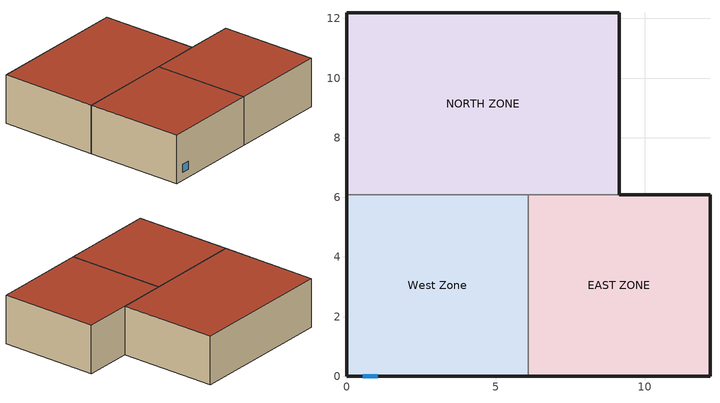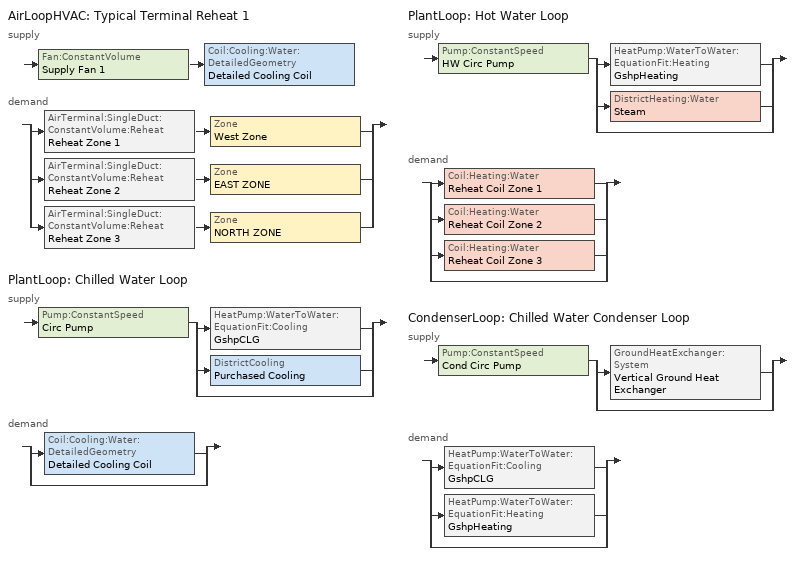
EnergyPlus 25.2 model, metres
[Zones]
West Zone
 floor adiabatic (FLOOR SLAB 8 IN): 0,0 0,6.1 6.1,6.1 6.1,0 z0
 wall outside (EXTWALL80): 0,6.1 0,0 6.1,0 z0:3.05
 wall to NORTH ZONE (PARTITION06): 6.1,6.1 0,6.1 z0:3.05
 wall to EAST ZONE (PARTITION06): 6.1,0 6.1,6.1 z0:3.05
 window (WIN-CON-LIGHT): 0.55,0 1.05,0 z0.5:1
 roof outside (ROOF34): 0,6.1 0,0 6.1,0 6.1,6.1 z3.05
EAST ZONE
 floor adiabatic (FLOOR SLAB 8 IN): 6.1,0 6.1,6.1 12.19,6.1 12.19,0 z0
 wall outside (EXTWALL80): 6.1,0 12.19,0 12.19,6.1 9.14,6.1 z0:3.05
 wall to NORTH ZONE (PARTITION06): 9.14,6.1 6.1,6.1 z0:3.05
 roof outside (ROOF34): 6.1,6.1 6.1,0 12.19,0 12.19,6.1 z3.05
NORTH ZONE
 floor adiabatic (FLOOR SLAB 8 IN): 0,6.1 0,12.19 9.14,12.19 9.14,6.1 z0
 wall outside (EXTWALL80): 9.14,6.1 9.14,12.19 0,12.19 0,6.1 z0:3.05
 roof outside (ROOF34): 0,12.19 0,6.1 9.14,6.1 9.14,12.19 z3.05
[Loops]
AirLoopHVAC 'Typical Terminal Reheat 1'
 supply: Fan:ConstantVolume 'Supply Fan 1' > Coil:Cooling:Water:DetailedGeometry 'Detailed Cooling Coil'
 demand: split
  | AirTerminal:SingleDuct:ConstantVolume:Reheat 'Reheat Zone 1' > Zone 'West Zone'
  | AirTerminal:SingleDuct:ConstantVolume:Reheat 'Reheat Zone 2' > Zone 'EAST ZONE'
  | AirTerminal:SingleDuct:ConstantVolume:Reheat 'Reheat Zone 3' > Zone 'NORTH ZONE'
PlantLoop 'Chilled Water Loop'
 supply: Pump:ConstantSpeed 'Circ Pump' > split
  | HeatPump:WaterToWater:EquationFit:Cooling 'GshpCLG'
  | DistrictCooling 'Purchased Cooling'
  | bypass
 demand: split
  | Coil:Cooling:Water:DetailedGeometry 'Detailed Cooling Coil'
  | bypass
PlantLoop 'Hot Water Loop'
 supply: Pump:ConstantSpeed 'HW Circ Pump' > split
  | HeatPump:WaterToWater:EquationFit:Heating 'GshpHeating'
  | DistrictHeating:Water 'Steam'
  | bypass
 demand: split
  | Coil:Heating:Water 'Reheat Coil Zone 1'
  | Coil:Heating:Water 'Reheat Coil Zone 2'
  | Coil:Heating:Water 'Reheat Coil Zone 3'
  | bypass
CondenserLoop 'Chilled Water Condenser Loop'
 supply: Pump:ConstantSpeed 'Cond Circ Pump' > split
  | GroundHeatExchanger:System 'Vertical Ground Heat Exchanger'
  | bypass
 demand: split
  | HeatPump:WaterToWater:EquationFit:Cooling 'GshpCLG'
  | HeatPump:WaterToWater:EquationFit:Heating 'GshpHeating'
  | bypass
[Building]
NONE: Loads convergence tolerance value=0.04; Maximum number of warmup days=25; Minimum number of warmup days=6; North axis=0; Solar distribution=FullInteriorAndExterior; Temperature convergence tolerance value=0.4; Terrain=Suburbs
[Site:GroundTemperature:Deep]
13.03, 13.03, 13.13, 13.3, 13.43, 13.52, 13.62, 13.77, 13.78, 13.55, 13.44, 13.2
[Site:GroundTemperature:Undisturbed:KusudaAchenbach]
Vertical Ground Heat Exchanger Ground Temps: 3.2, 13.375, 8, 920, 2551.09, 0.692626
[Site:Location]
CHICAGO_IL_USA TMY2-94846: Elevation=190; Latitude=41.78; Longitude=-87.75; Time zone=-6
[SizingPeriod:DesignDay] Barometric pressure=99063; Day of month=21; Daylight saving time indicator=No; Humidity condition type=WetBulb; Rain indicator=No; Snow indicator=No; Solar model indicator=ASHRAEClearSky
Name | Daily dry bulb temperature range | Day type | Maximum dry bulb temperature | Month | Sky clearness | Wetbulb or dewpoint at maximum dry bulb | Wind direction | Wind speed
CHICAGO_IL_USA Annual Cooling 1% Design Conditions DB/MCWB | 10.7 | SummerDesignDay | 31.5 | 7 | 1 | 23 | 230 | 5.3
CHICAGO_IL_USA Annual Heating 99% Design Conditions DB | 0 | WinterDesignDay | -17.3 | 1 | 0 | -17.3 | 270 | 4.9
[Construction]
EXTWALL80: A1 - 1 IN STUCCO, C4 - 4 IN COMMON BRICK, E1 - 3 / 4 IN PLASTER OR GYP BOARD
FLOOR SLAB 8 IN: C10 - 8 IN HW CONCRETE
PARTITION06: E1 - 3 / 4 IN PLASTER OR GYP BOARD, C6 - 8 IN CLAY TILE, E1 - 3 / 4 IN PLASTER OR GYP BOARD
ROOF34: E2 - 1 / 2 IN SLAG OR STONE, E3 - 3 / 8 IN FELT AND MEMBRANE, B5 - 1 IN DENSE INSULATION, C12 - 2 IN HW CONCRETE
WIN-CON-LIGHT: WIN-LAY-GLASS-LIGHT
[Material] Thermal absorptance=0.9
Name | Conductivity | Density | Roughness | Solar absorptance | Specific heat | Thickness | Visible absorptance
A1 - 1 IN STUCCO | 0.691831 | 1858.142 | Smooth | 0.92 | 836.8 | 0.0253898 | 0.92
B5 - 1 IN DENSE INSULATION | 0.0432394 | 91.30524 | VeryRough | 0.5 | 836.8 | 0.0253898 | 0.5
C4 - 4 IN COMMON BRICK | 0.726422 | 1922.216 | Rough | 0.76 | 836.8 | 0.101498 | 0.76
C6 - 8 IN CLAY TILE | 0.570761 | 1121.292 | Smooth | 0.82 | 836.8 | 0.203302 | 0.82
C10 - 8 IN HW CONCRETE | 1.729577 | 2242.585 | MediumRough | 0.65 | 836.8 | 0.203302 | 0.65
C12 - 2 IN HW CONCRETE | 1.729577 | 2242.585 | MediumRough | 0.65 | 836.8 | 0.0509016 | 0.65
E1 - 3 / 4 IN PLASTER OR GYP BOARD | 0.726422 | 1601.846 | Smooth | 0.92 | 836.8 | 0.01905 | 0.92
E2 - 1 / 2 IN SLAG OR STONE | 1.435549 | 881.0155 | Rough | 0.55 | 1673.6 | 0.0127102 | 0.55
E3 - 3 / 8 IN FELT AND MEMBRANE | 0.190253 | 1121.292 | Rough | 0.75 | 1673.6 | 0.00954024 | 0.75
[WindowMaterial:Glazing]
WIN-LAY-GLASS-LIGHT: Back side infrared hemispherical emissivity=0.84; Back side solar reflectance at normal incidence=0.031; Back side visible reflectance at normal incidence=0.05; Conductivity=0.9; Front side infrared hemispherical emissivity=0.84; Front side solar reflectance at normal incidence=0.031; Front side visible reflectance at normal incidence=0.05; Infrared transmittance at normal incidence=0; Optical data type=SpectralAverage; Solar transmittance at normal incidence=0.9; Thickness=0.003; Visible transmittance at normal incidence=0.9
[AirLoopHVAC]
Typical Terminal Reheat 1: Design supply air flow rate=Autosize
[AirTerminal:SingleDuct:ConstantVolume:Reheat] Availability schedule=on; Convergence tolerance=0.001; Maximum air flow rate=Autosize; Maximum hot water or steam flow rate=Autosize; Minimum hot water or steam flow rate=0
Name | Reheat coil
Reheat Zone 1 | Reheat Coil Zone 1
Reheat Zone 2 | Reheat Coil Zone 2
Reheat Zone 3 | Reheat Coil Zone 3
[AvailabilityManager:Scheduled]
Reheat System 1 Avail: Schedule=FanAndCoilAvailSched
[Coil:Cooling:Water:DetailedGeometry]
Detailed Cooling Coil: Availability schedule=on; Coil depth=Autosize; Fin diameter=Autosize; Fin spacing=0.0018; Fin surface area=Autosize; Fin thermal conductivity=204; Fin thickness=0.0015; Maximum water flow rate=Autosize; Minimum airflow area=Autosize; Number of tube rows=6; Number of tubes per row=Autosize; Total tube inside area=Autosize; Tube depth spacing=0.026; Tube inside diameter=0.01445; Tube outside diameter=0.0159; Tube outside surface area=Autosize; Tube thermal conductivity=386
[Coil:Heating:Water] Availability schedule=on; Maximum water flow rate=Autosize; Performance input method=UFactorTimesAreaAndDesignWaterFlowRate; Rated inlet air temperature=16.6; Rated inlet water temperature=82.2; Rated outlet air temperature=32.2; Rated outlet water temperature=71.1; U factor times area value=Autosize
Name | Rated capacity
Reheat Coil Zone 1; Reheat Coil Zone 3
Reheat Coil Zone 2 | Autosize
[CondenserEquipmentList]
All Towers: Vertical Ground Heat Exchanger, GroundHeatExchanger:System
[CondenserEquipmentOperationSchemes]
Tower Loop Operation: Control scheme 1=Year Round Tower Operation; Control scheme 1 schedule=ON
[CondenserLoop]
Chilled Water Condenser Loop: Condenser equipment operation scheme=Tower Loop Operation; Condenser loop volume=5; Fluid type=Water; Load distribution scheme=SequentialLoad; Loop circulation time=2; Maximum loop flow rate=0.0033; Maximum loop temperature=80; Minimum loop flow rate=0; Minimum loop temperature=10; Pressure simulation type=None
[Controller:WaterCoil]
Main Cooling Coil Controller: Action=Reverse; Actuator variable=Flow; Control variable=Temperature; Controller convergence tolerance=0.001; Maximum actuated flow=0.0033; Minimum actuated flow=0
[DesignSpecification:OutdoorAir] Outdoor air flow per person=0; Outdoor air flow per zone=0; Outdoor air flow per zone floor area=0; Outdoor air method=Flow/Zone
SZ DSOA EAST ZONE; SZ DSOA NORTH ZONE; SZ DSOA West Zone
[DistrictCooling]
Purchased Cooling: Nominal capacity=Autosize
[DistrictHeating:Water]
Steam: Nominal capacity=Autosize
[ElectricEquipment] Design level calculation method=EquipmentLevel; Fraction latent=0; Fraction lost=0; Fraction radiant=0.3; Schedule=BLDG Sch   2
Name | Design level | Zone or zonelist or space or spacelist
EAST ZONE ElecEq 1 | 1464.375 | EAST ZONE
NORTH ZONE ElecEq 1 | 2928.751 | NORTH ZONE
West Zone ElecEq 1 | 2928.751 | West Zone
[Fan:ConstantVolume]
Supply Fan 1: Availability schedule=on; Fan total efficiency=0.7; Maximum flow rate=Autosize; Motor efficiency=0.9; Motor in airstream fraction=1; Pressure rise=600
[GroundHeatExchanger:ResponseFactors]
Vertical Ground Heat Exchanger g-functions: G function reference ratio=0.0005; G function g value 1=-0.348322; G function ln t ts value 1=-15.2996; G function g value 2=0.022208; G function ln t ts value 2=-14.201; G function g value 3=0.412345; G function ln t ts value 3=-13.2202; G function g value 4=0.867498; G function ln t ts value 4=-12.2086; G function g value 5=1.357839; G function ln t ts value 5=-11.1888; G function g value 6=1.852024; G function ln t ts value 6=-10.1816; G function g value 7=2.345656; G function ln t ts value 7=-9.1815; G function g value 8=2.593958; G function ln t ts value 8=-8.6809; G function g value 9=2.679; G function ln t ts value 9=-8.5; G function g value 10=3.023; G function ln t ts value 10=-7.8; G function g value 11=3.32; G function ln t ts value 11=-7.2; G function g value 12=3.681; G function ln t ts value 12=-6.5; G function g value 13=4.071; G function ln t ts value 13=-5.9; G function g value 14=4.828; G function ln t ts value 14=-5.2; G function g value 15=6.253; G function ln t ts value 15=-4.5; G function g value 16=7.894; G function ln t ts value 16=-3.963; G function g value 17=11.82; G function ln t ts value 17=-3.27; G function g value 18=15.117; G function ln t ts value 18=-2.864; G function g value 19=18.006; G function ln t ts value 19=-2.577; G function g value 20=22.887; G function ln t ts value 20=-2.171; G function g value 21=26.924; G function ln t ts value 21=-1.884; G function g value 22=38.004; G function ln t ts value 22=-1.191; G function g value 23=49.919; G function ln t ts value 23=-0.497; G function g value 24=53.407; G function ln t ts value 24=-0.274; G function g value 25=56.632; G function ln t ts value 25=-0.051; G function g value 26=59.825; G function ln t ts value 26=0.196; G function g value 27=62.349; G function ln t ts value 27=0.419; G function g value 28=64.524; G function ln t ts value 28=0.642; G function g value 29=66.412; G function ln t ts value 29=0.873; G function g value 30=67.993; G function ln t ts value 30=1.112; G function g value 31=69.162; G function ln t ts value 31=1.335; G function g value 32=70.476; G function ln t ts value 32=1.679; G function g value 33=71.361; G function ln t ts value 33=2.028; G function g value 34=71.79; G function ln t ts value 34=2.275; G function g value 35=72.511; G function ln t ts value 35=3.003; Ghe vertical properties object=Vertical Ground Heat Exchanger Props; Number of boreholes=120
[GroundHeatExchanger:System]
Vertical Ground Heat Exchanger: Design flow rate=0.0033; Ghe vertical responsefactors object=Vertical Ground Heat Exchanger g-functions; Ground thermal conductivity=0.692626; Ground thermal heat capacity=2.347e+06; Undisturbed ground temperature model=Vertical Ground Heat Exchanger Ground Temps; Undisturbed ground temperature model type=Site:GroundTemperature:Undisturbed:KusudaAchenbach
[GroundHeatExchanger:Vertical:Properties]
Vertical Ground Heat Exchanger Props: Borehole diameter=0.127016; Borehole length=76.2; Depth of top of borehole=1; Grout thermal conductivity=0.692626; Grout thermal heat capacity=3.9e+06; Pipe outer diameter=0.0266667; Pipe thermal conductivity=0.391312; Pipe thermal heat capacity=1.542e+06; Pipe thickness=0.00241285; U tube distance=0.051225
[HeatPump:WaterToWater:EquationFit:Cooling]
GshpCLG: Companion heating heat pump=GshpHeating; Cooling capacity curve=CoolCapCurve; Cooling compressor power curve=CoolPowCurve; Reference coefficient of performance=8; Reference cooling capacity=Autosize; Reference cooling power consumption=Autosize; Reference load side flow rate=Autosize; Reference source side flow rate=Autosize; Sizing factor=1
[HeatPump:WaterToWater:EquationFit:Heating]
GshpHeating: Companion cooling heat pump=GshpCLG; Heating capacity curve=HeatCapCurve; Heating compressor power curve=HeatPowCurve; Reference coefficient of performance=7.5; Reference heating capacity=Autosize; Reference heating power consumption=Autosize; Reference load side flow rate=Autosize; Reference source side flow rate=Autosize; Sizing factor=1
[Lights] Design level calculation method=LightingLevel; End use subcategory=GeneralLights; Fraction radiant=0.2; Fraction replaceable=0; Fraction visible=0.2; Return air fraction=0; Schedule=BLDG Sch   3
Name | Lighting level | Zone or zonelist or space or spacelist
EAST ZONE Lights 1 | 464.375 | EAST ZONE
NORTH ZONE Lights 1 | 878.6252 | NORTH ZONE
[People] Activity level schedule=Activity Sch; Air velocity schedule=Air Velo Sch; Carbon dioxide generation rate=3.82e-08; Clothing insulation calculation method=ClothingInsulationSchedule; Clothing insulation schedule=Clothing Sch; Fraction radiant=0.3; Mean radiant temperature calculation type=EnclosureAveraged; Number of people calculation method=People; Number of people schedule=BLDG Sch   1; Thermal comfort model 1 type=Fanger; Work efficiency schedule=Work Eff Sch
Name | Number of people | Zone or zonelist or space or spacelist
EAST ZONE | 3 | EAST ZONE
NORTH ZONE | 4 | NORTH ZONE
West Zone | 2 | West Zone
[PlantEquipmentList]
GSHP and Purchased Cooling: GshpCLG, HeatPump:WaterToWater:EquationFit:Cooling, Purchased Cooling, DistrictCooling
GSHP plant: GshpHeating, HeatPump:WaterToWater:EquationFit:Heating, Steam, DistrictHeating:Water
Purchased Cooling Only: Purchased Cooling, DistrictCooling
Purchased Heating Plant: Steam, DistrictHeating:Water
[PlantEquipmentOperation:CoolingLoad] Load range 1 lower limit=0
Name | Load range 1 upper limit | Range 1 equipment list
Summer Cooling Operation | 500000 | GSHP and Purchased Cooling
Winter Cooling Operation | 900000 | Purchased Cooling Only
[PlantEquipmentOperation:HeatingLoad] Load range 1 lower limit=0
Name | Load range 1 upper limit | Range 1 equipment list | Load range 2 lower limit | Load range 2 upper limit | Range 2 equipment list
Summer Heating Operation | 1000000 | Purchased Heating Plant
Winter Heating Operation | 45000 | GSHP plant | 45000 | 1000000 | Purchased Heating Plant
[PlantEquipmentOperation:Uncontrolled]
Year Round Tower Operation: Equipment list=All Towers
[PlantEquipmentOperationSchemes]
Name | Control scheme 1 | Control scheme 1 schedule | Control scheme 2 | Control scheme 2 schedule
CW Loop Operation | Summer Cooling Operation | Summer On | Winter Cooling Operation | Winter On
Hot Loop Operation | Winter Heating Operation | winter on | Summer Heating Operation | summer on
[PlantLoop] Common pipe simulation=None; Fluid type=Water; Load distribution scheme=Optimal; Loop circulation time=2; Maximum loop flow rate=Autosize; Minimum loop flow rate=0; Plant loop demand calculation scheme=SingleSetpoint; Pressure simulation type=None
Name | Maximum loop temperature | Minimum loop temperature | Plant equipment operation scheme | Plant loop volume
Chilled Water Loop | 98 | 1 | CW Loop Operation | Autocalculate
Hot Water Loop | 100 | 10 | Hot Loop Operation | 0.3
[Pump:ConstantSpeed] Design pump head=5000; Fraction of motor inefficiencies to fluid stream=0; Motor efficiency=0.87; Pump control type=Continuous
Name | Design flow rate | Design power consumption
Circ Pump; HW Circ Pump | Autosize | Autosize
Cond Circ Pump | 0.0033 | 25
[SetpointManager:FollowGroundTemperature]
MyCondenserControl: Control variable=Temperature; Maximum setpoint temperature=80; Minimum setpoint temperature=10; Offset temperature difference=0; Setpoint node or nodelist=Condenser Supply Outlet Node
[SetpointManager:Scheduled] Control variable=Temperature
Name | Schedule | Setpoint node or nodelist
Chilled Water Loop Setpoint Manager | CW Loop Temp Schedule | Chilled Water Loop Setpoint Node List
Hot Water Loop Setpoint Manager | HW Loop Temp Schedule | Hot Water Loop Setpoint Node List
Supply Air Temp Manager | Seasonal Reset Supply Air Temp Sch | Supply Air Temp Nodes
[Sizing:Plant] Loop design temperature difference=8
Name | Design loop exit temperature | Loop type
Chilled Water Loop | 6.67 | Cooling
Hot Water Loop | 55 | Heating
[Sizing:System]
Typical Terminal Reheat 1: 100 outdoor air in cooling=No; 100 outdoor air in heating=No; Central cooling capacity control method=VAV; Central cooling design supply air humidity ratio=0.008; Central cooling design supply air temperature=12.8; Central heating design supply air humidity ratio=0.008; Central heating design supply air temperature=16.7; Central heating maximum system air flow ratio=0.3; Cooling design capacity=Autosize; Cooling design capacity method=CoolingDesignCapacity; Cooling supply air flow rate=0; Cooling supply air flow rate method=DesignDay; Design outdoor air flow rate=Autosize; Heating design capacity=Autosize; Heating design capacity method=HeatingDesignCapacity; Heating supply air flow rate=0; Heating supply air flow rate method=DesignDay; Precool design humidity ratio=0.008; Precool design temperature=11; Preheat design humidity ratio=0.008; Preheat design temperature=7; Type of load to size on=Sensible; Type of zone sum to use=NonCoincident; Zone maximum outdoor air fraction=1
[Sizing:Zone] Account for dedicated outdoor air system=No; Cooling design air flow method=DesignDay; Cooling design air flow rate=0; Dedicated outdoor air high setpoint temperature for design=Autosize; Dedicated outdoor air low setpoint temperature for design=Autosize; Dedicated outdoor air system control strategy=NeutralSupplyAir; Heating design air flow method=DesignDay; Heating design air flow rate=0; Zone cooling design supply air humidity ratio=0.009; Zone cooling design supply air temperature=14; Zone cooling design supply air temperature input method=SupplyAirTemperature; Zone cooling sizing factor=0; Zone heating design supply air humidity ratio=0.009; Zone heating design supply air temperature=50; Zone heating design supply air temperature input method=SupplyAirTemperature; Zone heating sizing factor=0
Name | Design specification outdoor air object
West Zone | SZ DSOA West Zone
EAST ZONE | SZ DSOA EAST ZONE
NORTH ZONE | SZ DSOA NORTH ZONE
[ThermostatSetpoint:DualSetpoint]
Dual setpoints: Cooling setpoint temperature schedule=Cooling Setpoints; Heating setpoint temperature schedule=Heating Setpoints
[Zone] Ceiling height=Autocalculate; Multiplier=1; Type=1; Volume=Autocalculate
EAST ZONE; NORTH ZONE; West Zone
[ZoneControl:Thermostat] Control 1=Dual setpoints; Control type schedule=Dual Zone Control Type Sched
Name | Zone or zonelist
Zone 1 Thermostat | West Zone
Zone 2 Thermostat | EAST ZONE
Zone 3 Thermostat | NORTH ZONE
[Zone equipment]
West Zone: Reheat Zone 1
EAST ZONE: Reheat Zone 2
NORTH ZONE: Reheat Zone 3
[Curve:QuadLinear] Maximum curve output=38; Maximum value of w=100; Maximum value of x=100; Maximum value of y=100; Maximum value of z=100; Minimum curve output=0; Minimum value of w=-100; Minimum value of x=-100; Minimum value of y=0; Minimum value of z=0
Name | Coefficient1 constant | Coefficient2 w | Coefficient3 x | Coefficient4 y | Coefficient5 z
CoolCapCurve | -1.52031 | 3.46626 | -1.32268 | 0.0939568 | 0.0389755
CoolPowCurve | -8.59564 | 0.962651 | 8.69489 | 0.0250167 | -0.201327
HeatCapCurve | -3.33491 | -0.514519 | 4.51593 | 0.0179711 | 0.155798
HeatPowCurve | -8.93122 | 8.57036 | 1.29661 | -0.216292 | 0.0338624
[Schedule:Compact]
Activity Sch: Through: 12/31, For: AllDays, Until: 24:00, 131.8
Air Velo Sch: Through: 12/31, For: AllDays, Until: 24:00, 0.137
BLDG Sch   1: Through: 12/31, For: Weekday, Until: 6:00, 0, Until: 7:00, 0.1, Until: 8:00, 0.5, Until: 12:00, 1, Until: 13:00, 0.5, Until: 16:00, 1, Until: 17:00, 0.5, Until: 18:00, 0.1, Until: 24:00, 0, For: AllOtherDays, Until: 24:00, 0.1
BLDG Sch   2: Through: 12/31, For: Weekday, Until: 08:00, 0.1, Until: 18:00, 1, Until: 24:00, 0.1, For: AllOtherDays, Until: 24:00, 0.1
BLDG Sch   3: Through: 12/31, For: Weekday, Until: 06:00, 0.05, Until: 07:00, 0.2, Until: 17:00, 1, Until: 18:00, 0.5, Until: 24:00, 0.05, For: AllOtherDays, Until: 24:00, 0.05
COOLING SETPOINTS: Through: 12/31, For: Weekdays weekends holiday, Until: 8:00, 30, Until: 18:00, 24, Until: 24:00, 30, For: SummerDesignDay, Until: 24:00, 20, For: WinterDesignDay, Until: 24:00, 20, For: CustomDay1 CustomDay2, Until: 8:00, 30, Until: 18:00, 24, Until: 24:00, 30
CW Loop Temp Schedule: Through: 12/31, For: AllDays, Until: 24:00, 6.67
Clothing Sch; ON: Through: 12/31, For: AllDays, Until: 24:00, 1
DUAL ZONE CONTROL TYPE SCHED: Through: 12/31, For: AllDays, Until: 24:00, 4
FanAndCoilAvailSched: Through: 3/31, For: AllDays, Until: 24:00, 1, Through: 9/30, For: Weekday Weekend, Until: 07:00, 0, Until: 17:00, 1, Until: 24:00, 0, For: AllOtherDays, Until: 24:00, 0, Through: 12/31, For: AllDays, Until: 24:00, 1
HEATING SETPOINTS: Through: 12/31, For: Weekdays weekends holiday, Until: 8:00, 15, Until: 18:00, 20, Until: 24:00, 15, For: SummerDesignDay, Until: 24:00, 20, For: WinterDesignDay, Until: 24:00, 20, For: CustomDay1 CustomDay2, Until: 8:00, 15, Until: 18:00, 20, Until: 24:00, 15
HW Loop Temp Schedule: Through: 12/31, For: AllDays, Until: 24:00, 45
SEASONAL RESET SUPPLY AIR TEMP SCH: Through: 3/31, For: AllDays, Until: 24:00, 16, Through: 9/30, For: AllDays, Until: 24:00, 13, Through: 12/31, For: AllDays, Until: 24:00, 16
Work Eff Sch: Through: 12/31, For: AllDays, Until: 24:00, 0
summer on: Through: 4/30, For: AllDays, Until: 24:00, 0, Through: 9/30, For: AllDays, Until: 24:00, 1, Through: 12/31, For: AllDays, Until: 24:00, 0
winter on: Through: 4/30, For: AllDays, Until: 24:00, 1, Through: 9/30, For: AllDays, Until: 24:00, 0, Through: 12/31, For: AllDays, Until: 24:00, 1
